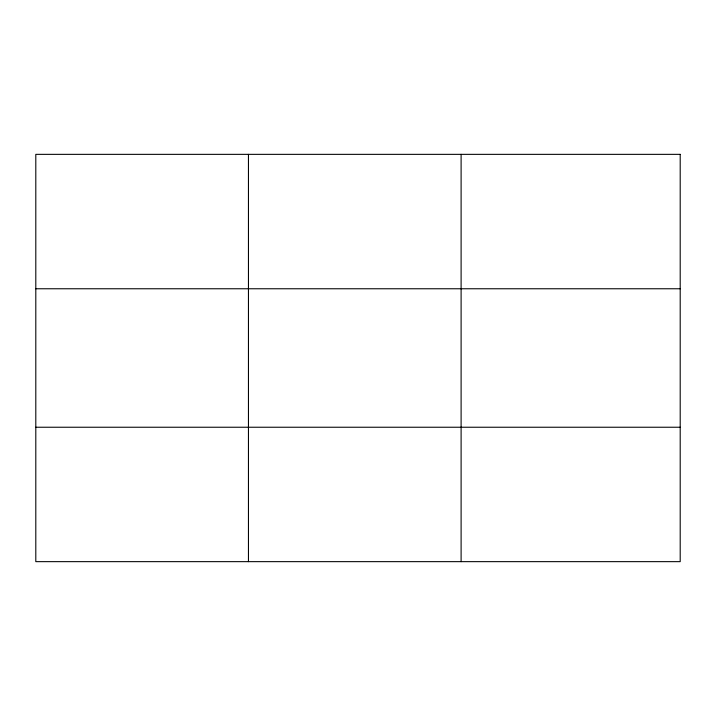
<?xml version="1.0" encoding="UTF-8"?>
<svg xmlns="http://www.w3.org/2000/svg" width="716" height="716" viewBox="0 0 716 716"><rect width="100%" height="100%" fill="white"/><g stroke="black" fill="none" stroke-linecap="round" stroke-linejoin="round"><path stroke-width="1.07" d="M248.452 561.648L248.452 154.352M461.104 561.648L461.104 154.352M35.8 288.763L680.2 288.763M35.8 427.237L680.2 427.237M680.2 154.352L680.2 561.648L35.8 561.648L35.8 154.352L680.2 154.352"/></g></svg>
